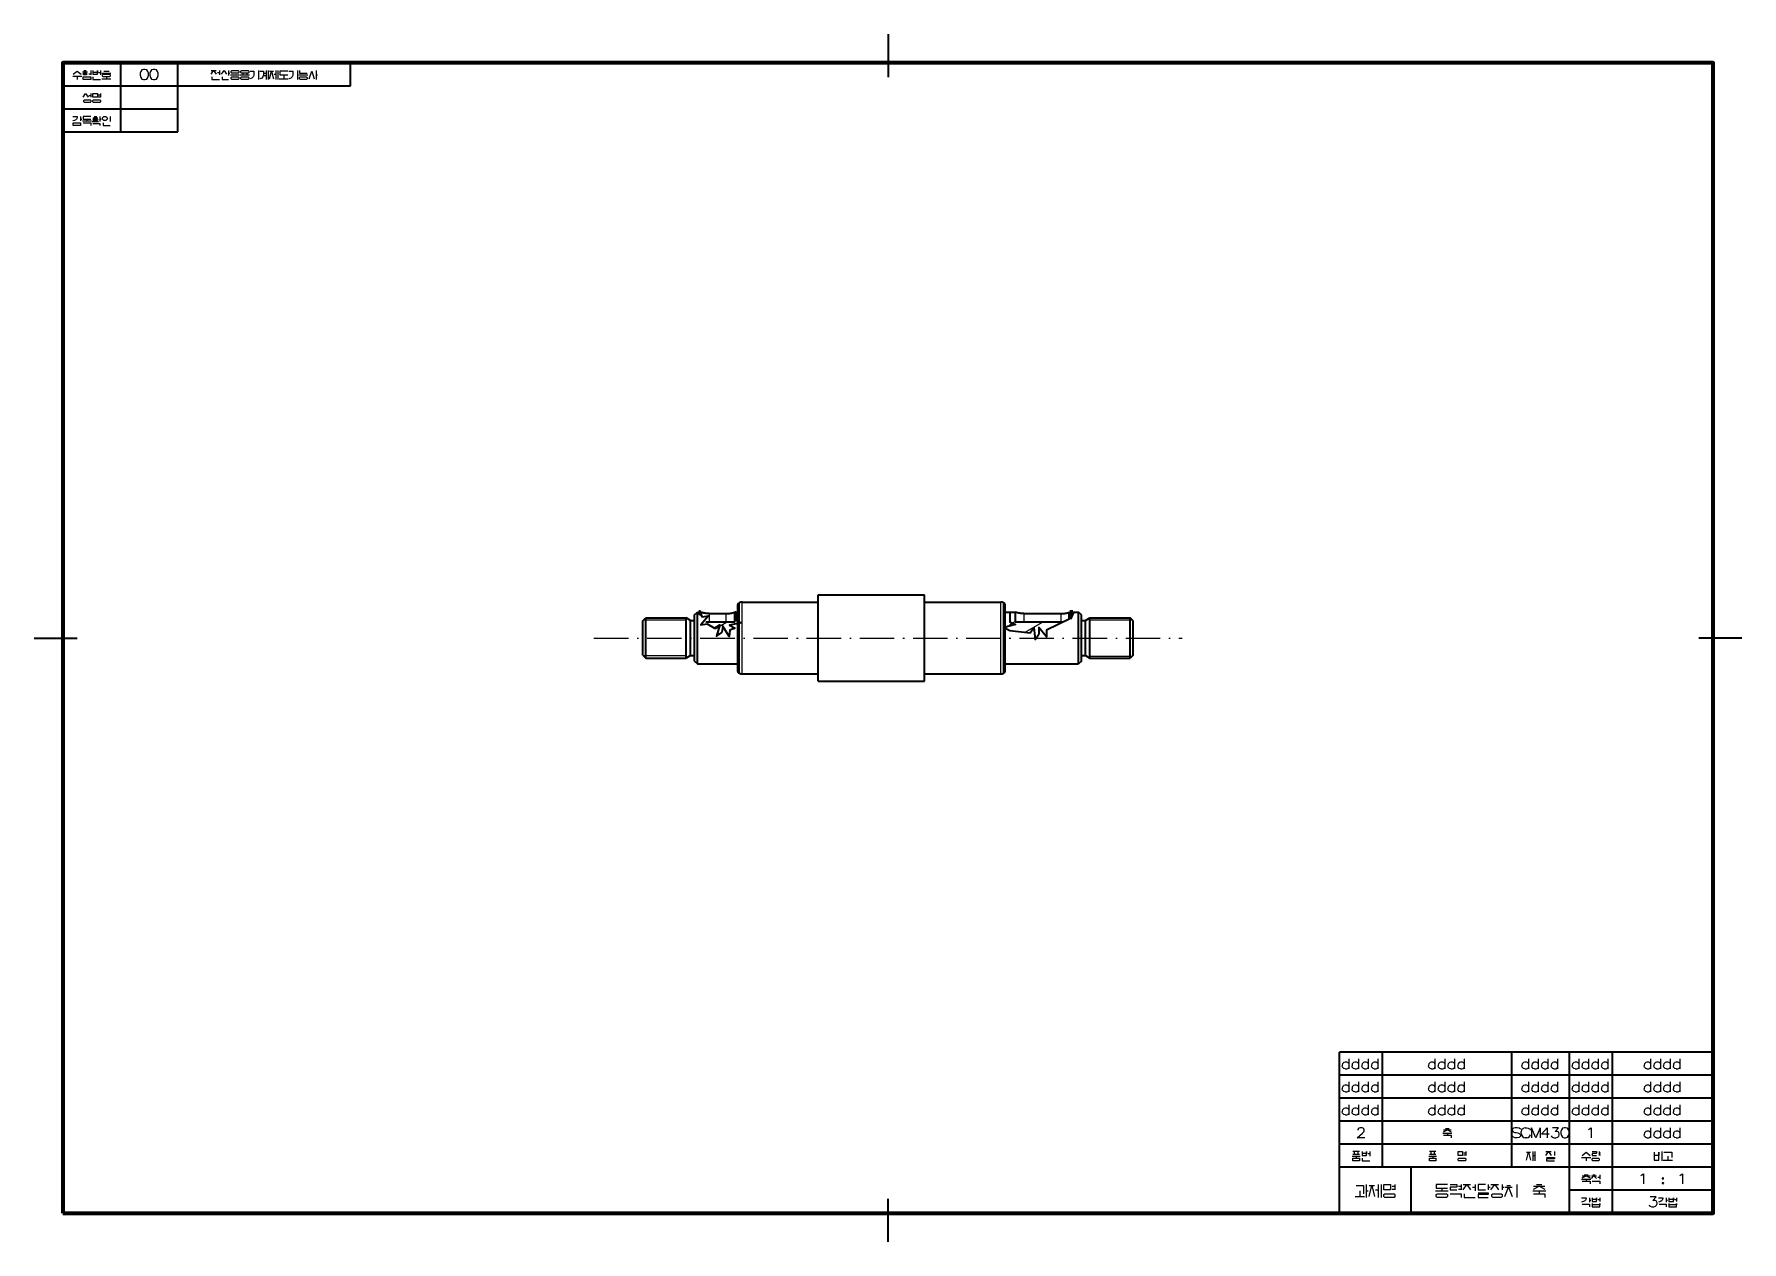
# Model space of a CAD drawing. Extents: x 0 to 594, y 0 to 420.
import ezdxf

# ---------------------------------------------------------------- set-up
doc = ezdxf.new("R2010")
doc.units = 0
doc.linetypes.add('DASHDOT', pattern=[18.5, 12, -3, 0.5, -3])

msp = doc.modelspace()

# ---------------------------------------------------------------- linework, layer by layer
at = {"color": 7, "lineweight": 35}
for p, q in [((297, 420), (297, 405)), ((30, 410), (30, 386)), ((50, 386), (50, 410)), ((110, 402), (110, 410)), ((10, 402), (50, 402)), ((50, 402), (110, 402)), ((10, 394), (50, 394)), ((10, 386), (50, 386)), ((244.75, 220.21), (244.75, 221.63)), ((244.75, 198.37), (244.75, 220.21)), ((245, 222.07), (245.29, 222.23)), ((246.29, 222.5), (272.75, 222.5)), ((272.75, 223.16), (272.75, 225)), ((272.75, 225), (309.75, 225)), ((272.75, 195), (272.75, 223.16)), ((309.75, 223.16), (309.75, 225)), ((309.75, 195), (309.75, 223.16)), ((309.75, 222.5), (336.21, 222.5)), ((337.5, 222.07), (337.21, 222.23)), ((337.75, 220.21), (337.75, 221.63)), ((337.75, 198.37), (337.75, 220.21)), ((211.75, 216), (212.75, 217)), ((211.75, 215.27), (211.75, 216)), ((211.75, 204), (211.75, 215.27)), ((212.75, 216.14), (212.75, 217)), ((212.75, 217), (226.75, 217)), ((212.75, 203), (212.75, 216.14)), ((226.75, 216.14), (226.75, 217)), ((228.25, 216.13), (226.75, 217)), ((226.75, 203), (226.75, 216.14)), ((228.25, 215.38), (228.25, 216.13)), ((228.25, 216.13), (229.75, 216.13)), ((228.25, 203.87), (228.25, 215.38)), ((229.75, 218), (230.75, 219)), ((229.75, 217.02), (229.75, 218)), ((229.75, 202), (229.75, 217.02)), ((230.75, 217.9), (230.75, 219)), ((230.75, 219), (231.18, 219)), ((230.75, 201), (230.75, 217.9)), ((231.18, 219), (231.96, 217.9)), ((231.75, 219), (231.18, 219)), ((231.75, 219), (231.75, 218.2)), ((243.75, 215.5), (233.65, 215.5)), ((234.75, 218.49), (240.75, 218.49)), ((244.02, 219), (243.75, 219)), ((243.75, 215.5), (243.75, 219)), ((244.02, 219), (243.99, 217.9)), ((244.02, 219), (244.75, 219)), ((337.75, 219), (339.38, 219)), ((339.38, 219), (339.38, 217.9)), ((339.38, 219), (341.25, 219)), ((341.25, 219), (341.25, 215.5)), ((357.85, 215.5), (341.25, 215.5)), ((344.25, 218.49), (357.25, 218.49)), ((360.25, 219), (361.32, 219)), ((360.25, 216.68), (360.25, 219)), ((360.83, 217.9), (360.29, 216.7)), ((361.32, 219), (360.83, 217.9)), ((361.32, 219), (363.25, 219)), ((363.25, 217.9), (363.25, 219)), ((364.25, 218), (363.25, 219)), ((363.25, 201), (363.25, 217.9)), ((364.25, 217.02), (364.25, 218)), ((364.25, 202), (364.25, 217.02)), ((364.25, 216.13), (365.75, 216.13)), ((365.75, 216.13), (367.25, 217)), ((365.75, 215.38), (365.75, 216.13)), ((365.75, 203.87), (365.75, 215.38)), ((367.25, 216.14), (367.25, 217)), ((367.25, 217), (381.25, 217)), ((367.25, 203), (367.25, 216.14)), ((381.25, 216.14), (381.25, 217)), ((382.25, 216), (381.25, 217)), ((381.25, 203), (381.25, 216.14)), ((382.25, 215.27), (382.25, 216)), ((382.25, 204), (382.25, 215.27)), ((0, 210), (15, 210)), ((594, 210), (579, 210)), ((211.75, 204), (212.75, 203)), ((212.75, 203), (226.75, 203)), ((228.25, 203.87), (226.75, 203)), ((228.25, 203.87), (229.75, 203.87)), ((229.75, 202), (230.75, 201)), ((364.25, 202), (363.25, 201)), ((364.25, 203.87), (365.75, 203.87)), ((365.75, 203.87), (367.25, 203)), ((367.25, 203), (381.25, 203)), ((382.25, 204), (381.25, 203)), ((230.75, 201), (244.75, 201)), ((245, 197.93), (245.29, 197.77)), ((246.29, 197.5), (272.75, 197.5)), ((309.75, 197.5), (336.21, 197.5)), ((337.5, 197.93), (337.21, 197.77)), ((337.75, 201), (363.25, 201)), ((272.75, 195), (309.75, 195)), ((584, 66), (454, 66)), ((454, 10), (454, 65.95)), ((469, 26), (469, 65.95)), ((514, 26), (514, 65.95)), ((534, 10), (534, 65.95)), ((549, 10), (549, 65.95)), ((584, 58), (454, 58)), ((584, 50), (454, 50)), ((584, 42), (454, 42)), ((584, 34), (454, 34)), ((584, 26), (454, 26)), ((479, 10), (479, 26)), ((584, 18), (534, 18)), ((297, 0), (297, 15))]:
    msp.add_line(p, q, dxfattribs=at)
at = {"color": 7, "lineweight": 13}
for p, q in [((245, 220.59), (245, 222.07)), ((245, 197.93), (245, 220.59)), ((245.29, 220.73), (245.29, 222.23)), ((245.29, 197.77), (245.29, 220.73)), ((246.29, 220.97), (246.29, 222.5)), ((246.29, 197.5), (246.29, 220.97)), ((336.21, 220.97), (336.21, 222.5)), ((336.21, 197.5), (336.21, 220.97)), ((337.21, 220.73), (337.21, 222.23)), ((337.21, 197.77), (337.21, 220.73)), ((337.5, 220.59), (337.5, 222.07)), ((337.5, 197.93), (337.5, 220.59)), ((212.75, 216.19), (211.94, 216.19)), ((226.75, 216.19), (212.75, 216.19)), ((234.75, 218.49), (234.75, 215.5)), ((236.86, 213.24), (240.78, 215.5)), ((240.75, 215.5), (240.75, 218.49)), ((243.75, 217.22), (243.98, 217.35)), ((339.38, 214.69), (341.25, 215.77)), ((344.25, 218.49), (344.25, 215.5)), ((344.69, 211.99), (350.78, 215.5)), ((357.25, 215.5), (357.25, 218.49)), ((367.25, 216.3), (381.25, 216.3)), ((381.25, 216.3), (381.95, 216.3)), ((212.75, 203.81), (211.94, 203.81)), ((226.75, 203.81), (212.75, 203.81)), ((367.25, 203.7), (381.25, 203.7)), ((381.25, 203.7), (381.95, 203.7))]:
    msp.add_line(p, q, dxfattribs=at)
at = {"color": 7, "lineweight": 140}
for p, q in [((231.18, 219), (231.75, 218.2)), ((231.75, 219), (231.18, 219)), ((231.75, 218.2), (231.75, 219)), ((361.32, 219), (360.25, 219)), ((360.25, 219), (360.25, 216.68)), ((360.25, 216.68), (360.29, 216.7)), ((360.29, 216.7), (361.32, 219))]:
    msp.add_line(p, q, dxfattribs=at)
at = {"color": 7, "linetype": 'DASHDOT', "lineweight": 13}
msp.add_line((194.7, 210), (399.3, 210), dxfattribs=at)
at = {"color": 7, "lineweight": 70}
msp.add_lwpolyline([(10, 10), (584, 10), (584, 410), (10, 410)], close=True, dxfattribs=at)
at = {"color": 7, "lineweight": 13}
for points in [[(13.4, 405.35), (16.56, 405.35)], [(13.62, 406.03), (14.98, 407.16), (16.33, 406.03)], [(14.98, 405.35), (14.98, 404.22)], [(16.78, 406.93), (18.59, 406.93)], [(17.23, 407.38), (18.14, 407.38)], [(19.04, 406.25), (19.72, 406.25)], [(19.72, 407.38), (19.72, 405.8)], [(20.4, 407.38), (20.4, 406.03), (21.98, 406.03), (21.98, 407.38), (21.98, 406.71), (20.4, 406.71)], [(20.4, 405.12), (20.4, 404.22), (23.1, 404.22)], [(22.43, 406.71), (23.1, 406.71)], [(23.1, 407.38), (23.1, 405.8)], [(23.56, 406.48), (26.72, 406.48)], [(23.56, 404.45), (26.72, 404.45)], [(24.23, 407.16), (26.04, 407.16)], [(25.14, 405.12), (25.14, 404.45)], [(61.54, 406.03), (62.44, 407.38), (63.35, 406.03)], [(61.54, 407.38), (63.35, 407.38)], [(61.77, 405.12), (61.77, 404.22), (64.48, 404.22)], [(63.8, 406.71), (64.48, 406.71)], [(64.48, 407.38), (64.48, 405.8)], [(65.15, 406.03), (66.06, 407.38), (66.96, 406.03)], [(65.38, 405.12), (65.38, 404.22), (67.64, 404.22)], [(67.64, 407.38), (67.64, 405.58)], [(67.64, 406.48), (68.09, 406.48)], [(68.31, 405.8), (71.48, 405.8)], [(71.7, 405.8), (74.86, 405.8)], [(72.6, 406.48), (72.6, 405.8)], [(73.96, 406.48), (73.96, 405.8)], [(75.09, 407.16), (76.44, 407.16), (76.44, 406.25), (76.44, 405.58), (76.22, 405.12), (75.77, 404.67), (75.09, 404.45)], [(78.02, 407.38), (78.02, 404.22)], [(78.48, 407.16), (79.83, 407.16), (79.83, 406.03), (79.83, 405.8), (79.6, 405.12), (79.15, 404.67), (78.48, 404.45)], [(80.06, 406.48), (80.73, 406.48)], [(80.06, 405.58), (80.73, 405.58)], [(80.73, 407.38), (80.73, 404.22)], [(81.41, 407.38), (81.41, 404.22)], [(81.86, 407.16), (83.22, 407.16)], [(81.86, 404.45), (82.54, 407.16), (83.22, 404.45)], [(83.44, 406.03), (84.12, 406.03)], [(84.12, 407.38), (84.12, 404.22)], [(84.8, 407.38), (84.8, 404.22)], [(85.25, 404.45), (88.41, 404.45)], [(88.19, 407.16), (85.48, 407.16), (85.48, 405.8), (88.19, 405.8)], [(86.83, 405.8), (86.83, 404.45)], [(88.64, 407.16), (89.99, 407.16), (89.99, 406.25), (89.99, 405.58), (89.77, 405.12), (89.31, 404.67), (88.64, 404.45)], [(91.57, 407.38), (91.57, 404.22)], [(92.02, 405.8), (95.19, 405.8)], [(92.25, 407.38), (92.25, 406.48), (94.96, 406.48)], [(95.64, 404.45), (96.54, 407.16), (97.44, 404.45)], [(98.12, 407.38), (98.12, 404.22)], [(98.12, 405.8), (98.57, 405.8)], [(17.01, 398.03), (17.91, 399.38), (18.81, 398.03)], [(19.04, 398.71), (19.72, 398.71)], [(19.72, 399.38), (19.72, 398.03)], [(22.43, 398.93), (23.1, 398.93)], [(22.43, 398.25), (23.1, 398.25)], [(23.1, 399.38), (23.1, 398.03)], [(13.4, 391.38), (14.98, 391.38), (14.98, 390.93), (14.75, 390.48), (14.52, 390.25), (14.07, 390.03), (13.4, 389.8)], [(16.1, 391.38), (16.1, 389.8)], [(16.1, 390.48), (16.56, 390.48)], [(16.78, 389.8), (19.94, 389.8)], [(19.72, 391.38), (17.01, 391.38), (17.01, 390.48), (19.72, 390.48)], [(17.01, 389.12), (19.72, 389.12), (19.72, 388.22)], [(18.36, 390.48), (18.36, 389.8)], [(20.17, 389.58), (22.43, 389.58)], [(20.4, 390.93), (22.2, 390.93)], [(20.4, 388.9), (22.88, 388.9), (22.88, 388.22)], [(20.85, 391.38), (21.75, 391.38)], [(21.3, 390.03), (21.3, 389.58)], [(22.88, 391.38), (22.88, 389.58)], [(22.88, 390.48), (23.33, 390.48)], [(24.01, 389.12), (24.01, 388.22), (26.49, 388.22)], [(26.49, 391.38), (26.49, 389.58)], [(457.38, 61.95), (456.93, 62.34), (456.59, 62.46), (455.97, 62.46), (455.57, 62.34), (455.12, 61.95), (455.01, 61.5)], [(455.01, 61.5), (455.01, 61.16)], [(455.12, 60.71), (455.01, 61.16)], [(455.97, 60.2), (455.57, 60.31), (455.12, 60.71)], [(455.97, 60.2), (456.59, 60.2)], [(456.59, 60.2), (456.93, 60.31), (457.38, 60.71)], [(457.38, 60.2), (457.38, 63.7)], [(460.77, 61.95), (460.31, 62.34), (459.98, 62.46), (459.35, 62.46), (458.96, 62.34), (458.51, 61.95), (458.4, 61.5)], [(458.4, 61.5), (458.4, 61.16)], [(458.51, 60.71), (458.4, 61.16)], [(459.35, 60.2), (458.96, 60.31), (458.51, 60.71)], [(459.35, 60.2), (459.98, 60.2)], [(459.98, 60.2), (460.31, 60.31), (460.77, 60.71)], [(460.77, 60.2), (460.77, 63.7)], [(464.15, 61.95), (463.7, 62.34), (463.36, 62.46), (462.74, 62.46), (462.35, 62.34), (461.9, 61.95), (461.78, 61.5)], [(461.78, 61.5), (461.78, 61.16)], [(461.9, 60.71), (461.78, 61.16)], [(462.74, 60.2), (462.35, 60.31), (461.9, 60.71)], [(462.74, 60.2), (463.36, 60.2)], [(463.36, 60.2), (463.7, 60.31), (464.15, 60.71)], [(464.15, 60.2), (464.15, 63.7)], [(467.54, 61.95), (467.09, 62.34), (466.75, 62.46), (466.13, 62.46), (465.73, 62.34), (465.28, 61.95), (465.17, 61.5)], [(465.17, 61.5), (465.17, 61.16)], [(465.28, 60.71), (465.17, 61.16)], [(466.13, 60.2), (465.73, 60.31), (465.28, 60.71)], [(466.13, 60.2), (466.75, 60.2)], [(466.75, 60.2), (467.09, 60.31), (467.54, 60.71)], [(467.54, 60.2), (467.54, 63.7)], [(487.38, 61.95), (486.93, 62.34), (486.59, 62.46), (485.97, 62.46), (485.57, 62.34), (485.12, 61.95), (485.01, 61.5)], [(485.01, 61.5), (485.01, 61.16)], [(485.12, 60.71), (485.01, 61.16)], [(485.97, 60.2), (485.57, 60.31), (485.12, 60.71)], [(485.97, 60.2), (486.59, 60.2)], [(486.59, 60.2), (486.93, 60.31), (487.38, 60.71)], [(487.38, 60.2), (487.38, 63.7)], [(490.77, 61.95), (490.31, 62.34), (489.98, 62.46), (489.35, 62.46), (488.96, 62.34), (488.51, 61.95), (488.4, 61.5)], [(488.4, 61.5), (488.4, 61.16)], [(488.51, 60.71), (488.4, 61.16)], [(489.35, 60.2), (488.96, 60.31), (488.51, 60.71)], [(489.35, 60.2), (489.98, 60.2)], [(489.98, 60.2), (490.31, 60.31), (490.77, 60.71)], [(490.77, 60.2), (490.77, 63.7)], [(494.15, 61.95), (493.7, 62.34), (493.36, 62.46), (492.74, 62.46), (492.35, 62.34), (491.9, 61.95), (491.78, 61.5)], [(491.78, 61.5), (491.78, 61.16)], [(491.9, 60.71), (491.78, 61.16)], [(492.74, 60.2), (492.35, 60.31), (491.9, 60.71)], [(492.74, 60.2), (493.36, 60.2)], [(493.36, 60.2), (493.7, 60.31), (494.15, 60.71)], [(494.15, 60.2), (494.15, 63.7)], [(497.54, 61.95), (497.09, 62.34), (496.75, 62.46), (496.13, 62.46), (495.73, 62.34), (495.28, 61.95), (495.17, 61.5)], [(495.17, 61.5), (495.17, 61.16)], [(495.28, 60.71), (495.17, 61.16)], [(496.13, 60.2), (495.73, 60.31), (495.28, 60.71)], [(496.13, 60.2), (496.75, 60.2)], [(496.75, 60.2), (497.09, 60.31), (497.54, 60.71)], [(497.54, 60.2), (497.54, 63.7)], [(519.88, 61.95), (519.43, 62.34), (519.09, 62.46), (518.47, 62.46), (518.07, 62.34), (517.62, 61.95), (517.51, 61.5)], [(517.51, 61.5), (517.51, 61.16)], [(517.62, 60.71), (517.51, 61.16)], [(518.47, 60.2), (518.07, 60.31), (517.62, 60.71)], [(518.47, 60.2), (519.09, 60.2)], [(519.09, 60.2), (519.43, 60.31), (519.88, 60.71)], [(519.88, 60.2), (519.88, 63.7)], [(523.27, 61.95), (522.81, 62.34), (522.48, 62.46), (521.85, 62.46), (521.46, 62.34), (521.01, 61.95), (520.9, 61.5)], [(520.9, 61.5), (520.9, 61.16)], [(521.01, 60.71), (520.9, 61.16)], [(521.85, 60.2), (521.46, 60.31), (521.01, 60.71)], [(521.85, 60.2), (522.48, 60.2)], [(522.48, 60.2), (522.81, 60.31), (523.27, 60.71)], [(523.27, 60.2), (523.27, 63.7)], [(526.65, 61.95), (526.2, 62.34), (525.86, 62.46), (525.24, 62.46), (524.85, 62.34), (524.4, 61.95), (524.28, 61.5)], [(524.28, 61.5), (524.28, 61.16)], [(524.4, 60.71), (524.28, 61.16)], [(525.24, 60.2), (524.85, 60.31), (524.4, 60.71)], [(525.24, 60.2), (525.86, 60.2)], [(525.86, 60.2), (526.2, 60.31), (526.65, 60.71)], [(526.65, 60.2), (526.65, 63.7)], [(530.04, 61.95), (529.59, 62.34), (529.25, 62.46), (528.63, 62.46), (528.23, 62.34), (527.78, 61.95), (527.67, 61.5)], [(527.67, 61.5), (527.67, 61.16)], [(527.78, 60.71), (527.67, 61.16)], [(528.63, 60.2), (528.23, 60.31), (527.78, 60.71)], [(528.63, 60.2), (529.25, 60.2)], [(529.25, 60.2), (529.59, 60.31), (530.04, 60.71)], [(530.04, 60.2), (530.04, 63.7)], [(537.38, 61.95), (536.93, 62.34), (536.59, 62.46), (535.97, 62.46), (535.57, 62.34), (535.12, 61.95), (535.01, 61.5)], [(535.01, 61.5), (535.01, 61.16)], [(535.12, 60.71), (535.01, 61.16)], [(535.97, 60.2), (535.57, 60.31), (535.12, 60.71)], [(535.97, 60.2), (536.59, 60.2)], [(536.59, 60.2), (536.93, 60.31), (537.38, 60.71)], [(537.38, 60.2), (537.38, 63.7)], [(540.77, 61.95), (540.31, 62.34), (539.98, 62.46), (539.35, 62.46), (538.96, 62.34), (538.51, 61.95), (538.4, 61.5)], [(538.4, 61.5), (538.4, 61.16)], [(538.51, 60.71), (538.4, 61.16)], [(539.35, 60.2), (538.96, 60.31), (538.51, 60.71)], [(539.35, 60.2), (539.98, 60.2)], [(539.98, 60.2), (540.31, 60.31), (540.77, 60.71)], [(540.77, 60.2), (540.77, 63.7)], [(544.15, 61.95), (543.7, 62.34), (543.36, 62.46), (542.74, 62.46), (542.35, 62.34), (541.9, 61.95), (541.78, 61.5)], [(541.78, 61.5), (541.78, 61.16)], [(541.9, 60.71), (541.78, 61.16)], [(542.74, 60.2), (542.35, 60.31), (541.9, 60.71)], [(542.74, 60.2), (543.36, 60.2)], [(543.36, 60.2), (543.7, 60.31), (544.15, 60.71)], [(544.15, 60.2), (544.15, 63.7)], [(547.54, 61.95), (547.09, 62.34), (546.75, 62.46), (546.13, 62.46), (545.73, 62.34), (545.28, 61.95), (545.17, 61.5)], [(545.17, 61.5), (545.17, 61.16)], [(545.28, 60.71), (545.17, 61.16)], [(546.13, 60.2), (545.73, 60.31), (545.28, 60.71)], [(546.13, 60.2), (546.75, 60.2)], [(546.75, 60.2), (547.09, 60.31), (547.54, 60.71)], [(547.54, 60.2), (547.54, 63.7)], [(562.38, 61.95), (561.93, 62.34), (561.59, 62.46), (560.97, 62.46), (560.57, 62.34), (560.12, 61.95), (560.01, 61.5)], [(560.01, 61.5), (560.01, 61.16)], [(560.12, 60.71), (560.01, 61.16)], [(560.97, 60.2), (560.57, 60.31), (560.12, 60.71)], [(560.97, 60.2), (561.59, 60.2)], [(561.59, 60.2), (561.93, 60.31), (562.38, 60.71)], [(562.38, 60.2), (562.38, 63.7)], [(565.77, 61.95), (565.31, 62.34), (564.98, 62.46), (564.35, 62.46), (563.96, 62.34), (563.51, 61.95), (563.4, 61.5)], [(563.4, 61.5), (563.4, 61.16)], [(563.51, 60.71), (563.4, 61.16)], [(564.35, 60.2), (563.96, 60.31), (563.51, 60.71)], [(564.35, 60.2), (564.98, 60.2)], [(564.98, 60.2), (565.31, 60.31), (565.77, 60.71)], [(565.77, 60.2), (565.77, 63.7)], [(569.15, 61.95), (568.7, 62.34), (568.36, 62.46), (567.74, 62.46), (567.35, 62.34), (566.9, 61.95), (566.78, 61.5)], [(566.78, 61.5), (566.78, 61.16)], [(566.9, 60.71), (566.78, 61.16)], [(567.74, 60.2), (567.35, 60.31), (566.9, 60.71)], [(567.74, 60.2), (568.36, 60.2)], [(568.36, 60.2), (568.7, 60.31), (569.15, 60.71)], [(569.15, 60.2), (569.15, 63.7)], [(572.54, 61.95), (572.09, 62.34), (571.75, 62.46), (571.13, 62.46), (570.73, 62.34), (570.28, 61.95), (570.17, 61.5)], [(570.17, 61.5), (570.17, 61.16)], [(570.28, 60.71), (570.17, 61.16)], [(571.13, 60.2), (570.73, 60.31), (570.28, 60.71)], [(571.13, 60.2), (571.75, 60.2)], [(571.75, 60.2), (572.09, 60.31), (572.54, 60.71)], [(572.54, 60.2), (572.54, 63.7)], [(457.38, 53.95), (456.93, 54.34), (456.59, 54.46), (455.97, 54.46), (455.57, 54.34), (455.12, 53.95), (455.01, 53.5)], [(455.01, 53.5), (455.01, 53.16)], [(457.38, 52.2), (457.38, 55.7)], [(460.77, 53.95), (460.31, 54.34), (459.98, 54.46), (459.35, 54.46), (458.96, 54.34), (458.51, 53.95), (458.4, 53.5)], [(458.4, 53.5), (458.4, 53.16)], [(460.77, 52.2), (460.77, 55.7)], [(464.15, 53.95), (463.7, 54.34), (463.36, 54.46), (462.74, 54.46), (462.35, 54.34), (461.9, 53.95), (461.78, 53.5)], [(461.78, 53.5), (461.78, 53.16)], [(464.15, 52.2), (464.15, 55.7)], [(467.54, 53.95), (467.09, 54.34), (466.75, 54.46), (466.13, 54.46), (465.73, 54.34), (465.28, 53.95), (465.17, 53.5)], [(465.17, 53.5), (465.17, 53.16)], [(467.54, 52.2), (467.54, 55.7)], [(487.38, 53.95), (486.93, 54.34), (486.59, 54.46), (485.97, 54.46), (485.57, 54.34), (485.12, 53.95), (485.01, 53.5)], [(485.01, 53.5), (485.01, 53.16)], [(487.38, 52.2), (487.38, 55.7)], [(490.77, 53.95), (490.31, 54.34), (489.98, 54.46), (489.35, 54.46), (488.96, 54.34), (488.51, 53.95), (488.4, 53.5)], [(488.4, 53.5), (488.4, 53.16)], [(490.77, 52.2), (490.77, 55.7)], [(494.15, 53.95), (493.7, 54.34), (493.36, 54.46), (492.74, 54.46), (492.35, 54.34), (491.9, 53.95), (491.78, 53.5)], [(491.78, 53.5), (491.78, 53.16)], [(494.15, 52.2), (494.15, 55.7)], [(497.54, 53.95), (497.09, 54.34), (496.75, 54.46), (496.13, 54.46), (495.73, 54.34), (495.28, 53.95), (495.17, 53.5)], [(495.17, 53.5), (495.17, 53.16)], [(497.54, 52.2), (497.54, 55.7)], [(519.88, 53.95), (519.43, 54.34), (519.09, 54.46), (518.47, 54.46), (518.07, 54.34), (517.62, 53.95), (517.51, 53.5)], [(517.51, 53.5), (517.51, 53.16)], [(519.88, 52.2), (519.88, 55.7)], [(523.27, 53.95), (522.81, 54.34), (522.48, 54.46), (521.85, 54.46), (521.46, 54.34), (521.01, 53.95), (520.9, 53.5)], [(520.9, 53.5), (520.9, 53.16)], [(523.27, 52.2), (523.27, 55.7)], [(526.65, 53.95), (526.2, 54.34), (525.86, 54.46), (525.24, 54.46), (524.85, 54.34), (524.4, 53.95), (524.28, 53.5)], [(524.28, 53.5), (524.28, 53.16)], [(526.65, 52.2), (526.65, 55.7)], [(530.04, 53.95), (529.59, 54.34), (529.25, 54.46), (528.63, 54.46), (528.23, 54.34), (527.78, 53.95), (527.67, 53.5)], [(527.67, 53.5), (527.67, 53.16)], [(530.04, 52.2), (530.04, 55.7)], [(537.38, 53.95), (536.93, 54.34), (536.59, 54.46), (535.97, 54.46), (535.57, 54.34), (535.12, 53.95), (535.01, 53.5)], [(535.01, 53.5), (535.01, 53.16)], [(537.38, 52.2), (537.38, 55.7)], [(540.77, 53.95), (540.31, 54.34), (539.98, 54.46), (539.35, 54.46), (538.96, 54.34), (538.51, 53.95), (538.4, 53.5)], [(538.4, 53.5), (538.4, 53.16)], [(540.77, 52.2), (540.77, 55.7)], [(544.15, 53.95), (543.7, 54.34), (543.36, 54.46), (542.74, 54.46), (542.35, 54.34), (541.9, 53.95), (541.78, 53.5)], [(541.78, 53.5), (541.78, 53.16)], [(544.15, 52.2), (544.15, 55.7)], [(547.54, 53.95), (547.09, 54.34), (546.75, 54.46), (546.13, 54.46), (545.73, 54.34), (545.28, 53.95), (545.17, 53.5)], [(545.17, 53.5), (545.17, 53.16)], [(547.54, 52.2), (547.54, 55.7)], [(562.38, 53.95), (561.93, 54.34), (561.59, 54.46), (560.97, 54.46), (560.57, 54.34), (560.12, 53.95), (560.01, 53.5)], [(560.01, 53.5), (560.01, 53.16)], [(562.38, 52.2), (562.38, 55.7)], [(565.77, 53.95), (565.31, 54.34), (564.98, 54.46), (564.35, 54.46), (563.96, 54.34), (563.51, 53.95), (563.4, 53.5)], [(563.4, 53.5), (563.4, 53.16)], [(565.77, 52.2), (565.77, 55.7)], [(569.15, 53.95), (568.7, 54.34), (568.36, 54.46), (567.74, 54.46), (567.35, 54.34), (566.9, 53.95), (566.78, 53.5)], [(566.78, 53.5), (566.78, 53.16)], [(569.15, 52.2), (569.15, 55.7)], [(572.54, 53.95), (572.09, 54.34), (571.75, 54.46), (571.13, 54.46), (570.73, 54.34), (570.28, 53.95), (570.17, 53.5)], [(570.17, 53.5), (570.17, 53.16)], [(572.54, 52.2), (572.54, 55.7)], [(455.12, 52.71), (455.01, 53.16)], [(455.97, 52.2), (455.57, 52.31), (455.12, 52.71)], [(455.97, 52.2), (456.59, 52.2)], [(456.59, 52.2), (456.93, 52.31), (457.38, 52.71)], [(457.38, 44.2), (457.38, 47.7)], [(458.51, 52.71), (458.4, 53.16)], [(459.35, 52.2), (458.96, 52.31), (458.51, 52.71)], [(459.35, 52.2), (459.98, 52.2)], [(459.98, 52.2), (460.31, 52.31), (460.77, 52.71)], [(460.77, 44.2), (460.77, 47.7)], [(461.9, 52.71), (461.78, 53.16)], [(462.74, 52.2), (462.35, 52.31), (461.9, 52.71)], [(462.74, 52.2), (463.36, 52.2)], [(463.36, 52.2), (463.7, 52.31), (464.15, 52.71)], [(464.15, 44.2), (464.15, 47.7)], [(465.28, 52.71), (465.17, 53.16)], [(466.13, 52.2), (465.73, 52.31), (465.28, 52.71)], [(466.13, 52.2), (466.75, 52.2)], [(466.75, 52.2), (467.09, 52.31), (467.54, 52.71)], [(467.54, 44.2), (467.54, 47.7)], [(485.12, 52.71), (485.01, 53.16)], [(485.97, 52.2), (485.57, 52.31), (485.12, 52.71)], [(485.97, 52.2), (486.59, 52.2)], [(486.59, 52.2), (486.93, 52.31), (487.38, 52.71)], [(487.38, 44.2), (487.38, 47.7)], [(488.51, 52.71), (488.4, 53.16)], [(489.35, 52.2), (488.96, 52.31), (488.51, 52.71)], [(489.35, 52.2), (489.98, 52.2)], [(489.98, 52.2), (490.31, 52.31), (490.77, 52.71)], [(490.77, 44.2), (490.77, 47.7)], [(491.9, 52.71), (491.78, 53.16)], [(492.74, 52.2), (492.35, 52.31), (491.9, 52.71)], [(492.74, 52.2), (493.36, 52.2)], [(493.36, 52.2), (493.7, 52.31), (494.15, 52.71)], [(494.15, 44.2), (494.15, 47.7)], [(495.28, 52.71), (495.17, 53.16)], [(496.13, 52.2), (495.73, 52.31), (495.28, 52.71)], [(496.13, 52.2), (496.75, 52.2)], [(496.75, 52.2), (497.09, 52.31), (497.54, 52.71)], [(497.54, 44.2), (497.54, 47.7)], [(517.62, 52.71), (517.51, 53.16)], [(518.47, 52.2), (518.07, 52.31), (517.62, 52.71)], [(518.47, 52.2), (519.09, 52.2)], [(519.09, 52.2), (519.43, 52.31), (519.88, 52.71)], [(519.88, 44.2), (519.88, 47.7)], [(521.01, 52.71), (520.9, 53.16)], [(521.85, 52.2), (521.46, 52.31), (521.01, 52.71)], [(521.85, 52.2), (522.48, 52.2)], [(522.48, 52.2), (522.81, 52.31), (523.27, 52.71)], [(523.27, 44.2), (523.27, 47.7)], [(524.4, 52.71), (524.28, 53.16)], [(525.24, 52.2), (524.85, 52.31), (524.4, 52.71)], [(525.24, 52.2), (525.86, 52.2)], [(525.86, 52.2), (526.2, 52.31), (526.65, 52.71)], [(526.65, 44.2), (526.65, 47.7)], [(527.78, 52.71), (527.67, 53.16)], [(528.63, 52.2), (528.23, 52.31), (527.78, 52.71)], [(528.63, 52.2), (529.25, 52.2)], [(529.25, 52.2), (529.59, 52.31), (530.04, 52.71)], [(530.04, 44.2), (530.04, 47.7)], [(535.12, 52.71), (535.01, 53.16)], [(535.97, 52.2), (535.57, 52.31), (535.12, 52.71)], [(535.97, 52.2), (536.59, 52.2)], [(536.59, 52.2), (536.93, 52.31), (537.38, 52.71)], [(537.38, 44.2), (537.38, 47.7)], [(538.51, 52.71), (538.4, 53.16)], [(539.35, 52.2), (538.96, 52.31), (538.51, 52.71)], [(539.35, 52.2), (539.98, 52.2)], [(539.98, 52.2), (540.31, 52.31), (540.77, 52.71)], [(540.77, 44.2), (540.77, 47.7)], [(541.9, 52.71), (541.78, 53.16)], [(542.74, 52.2), (542.35, 52.31), (541.9, 52.71)], [(542.74, 52.2), (543.36, 52.2)], [(543.36, 52.2), (543.7, 52.31), (544.15, 52.71)], [(544.15, 44.2), (544.15, 47.7)], [(545.28, 52.71), (545.17, 53.16)], [(546.13, 52.2), (545.73, 52.31), (545.28, 52.71)], [(546.13, 52.2), (546.75, 52.2)], [(546.75, 52.2), (547.09, 52.31), (547.54, 52.71)], [(547.54, 44.2), (547.54, 47.7)], [(560.12, 52.71), (560.01, 53.16)], [(560.97, 52.2), (560.57, 52.31), (560.12, 52.71)], [(560.97, 52.2), (561.59, 52.2)], [(561.59, 52.2), (561.93, 52.31), (562.38, 52.71)], [(562.38, 44.2), (562.38, 47.7)], [(563.51, 52.71), (563.4, 53.16)], [(564.35, 52.2), (563.96, 52.31), (563.51, 52.71)], [(564.35, 52.2), (564.98, 52.2)], [(564.98, 52.2), (565.31, 52.31), (565.77, 52.71)], [(565.77, 44.2), (565.77, 47.7)], [(566.9, 52.71), (566.78, 53.16)], [(567.74, 52.2), (567.35, 52.31), (566.9, 52.71)], [(567.74, 52.2), (568.36, 52.2)], [(568.36, 52.2), (568.7, 52.31), (569.15, 52.71)], [(569.15, 44.2), (569.15, 47.7)], [(570.28, 52.71), (570.17, 53.16)], [(571.13, 52.2), (570.73, 52.31), (570.28, 52.71)], [(571.13, 52.2), (571.75, 52.2)], [(571.75, 52.2), (572.09, 52.31), (572.54, 52.71)], [(572.54, 44.2), (572.54, 47.7)], [(457.38, 45.95), (456.93, 46.34), (456.59, 46.46), (455.97, 46.46), (455.57, 46.34), (455.12, 45.95), (455.01, 45.5)], [(455.01, 45.5), (455.01, 45.16)], [(455.12, 44.71), (455.01, 45.16)], [(455.97, 44.2), (455.57, 44.31), (455.12, 44.71)], [(455.97, 44.2), (456.59, 44.2)], [(456.59, 44.2), (456.93, 44.31), (457.38, 44.71)], [(460.77, 45.95), (460.31, 46.34), (459.98, 46.46), (459.35, 46.46), (458.96, 46.34), (458.51, 45.95), (458.4, 45.5)], [(458.4, 45.5), (458.4, 45.16)], [(458.51, 44.71), (458.4, 45.16)], [(459.35, 44.2), (458.96, 44.31), (458.51, 44.71)], [(459.35, 44.2), (459.98, 44.2)], [(459.98, 44.2), (460.31, 44.31), (460.77, 44.71)], [(464.15, 45.95), (463.7, 46.34), (463.36, 46.46), (462.74, 46.46), (462.35, 46.34), (461.9, 45.95), (461.78, 45.5)], [(461.78, 45.5), (461.78, 45.16)], [(461.9, 44.71), (461.78, 45.16)], [(462.74, 44.2), (462.35, 44.31), (461.9, 44.71)], [(462.74, 44.2), (463.36, 44.2)], [(463.36, 44.2), (463.7, 44.31), (464.15, 44.71)], [(467.54, 45.95), (467.09, 46.34), (466.75, 46.46), (466.13, 46.46), (465.73, 46.34), (465.28, 45.95), (465.17, 45.5)], [(465.17, 45.5), (465.17, 45.16)], [(465.28, 44.71), (465.17, 45.16)], [(466.13, 44.2), (465.73, 44.31), (465.28, 44.71)], [(466.13, 44.2), (466.75, 44.2)], [(466.75, 44.2), (467.09, 44.31), (467.54, 44.71)], [(487.38, 45.95), (486.93, 46.34), (486.59, 46.46), (485.97, 46.46), (485.57, 46.34), (485.12, 45.95), (485.01, 45.5)], [(485.01, 45.5), (485.01, 45.16)], [(485.12, 44.71), (485.01, 45.16)], [(485.97, 44.2), (485.57, 44.31), (485.12, 44.71)], [(485.97, 44.2), (486.59, 44.2)], [(486.59, 44.2), (486.93, 44.31), (487.38, 44.71)], [(490.77, 45.95), (490.31, 46.34), (489.98, 46.46), (489.35, 46.46), (488.96, 46.34), (488.51, 45.95), (488.4, 45.5)], [(488.4, 45.5), (488.4, 45.16)], [(488.51, 44.71), (488.4, 45.16)], [(489.35, 44.2), (488.96, 44.31), (488.51, 44.71)], [(489.35, 44.2), (489.98, 44.2)], [(489.98, 44.2), (490.31, 44.31), (490.77, 44.71)], [(494.15, 45.95), (493.7, 46.34), (493.36, 46.46), (492.74, 46.46), (492.35, 46.34), (491.9, 45.95), (491.78, 45.5)], [(491.78, 45.5), (491.78, 45.16)], [(491.9, 44.71), (491.78, 45.16)], [(492.74, 44.2), (492.35, 44.31), (491.9, 44.71)], [(492.74, 44.2), (493.36, 44.2)], [(493.36, 44.2), (493.7, 44.31), (494.15, 44.71)], [(497.54, 45.95), (497.09, 46.34), (496.75, 46.46), (496.13, 46.46), (495.73, 46.34), (495.28, 45.95), (495.17, 45.5)], [(495.17, 45.5), (495.17, 45.16)], [(495.28, 44.71), (495.17, 45.16)], [(496.13, 44.2), (495.73, 44.31), (495.28, 44.71)], [(496.13, 44.2), (496.75, 44.2)], [(496.75, 44.2), (497.09, 44.31), (497.54, 44.71)], [(519.88, 45.95), (519.43, 46.34), (519.09, 46.46), (518.47, 46.46), (518.07, 46.34), (517.62, 45.95), (517.51, 45.5)], [(517.51, 45.5), (517.51, 45.16)], [(517.62, 44.71), (517.51, 45.16)], [(518.47, 44.2), (518.07, 44.31), (517.62, 44.71)], [(518.47, 44.2), (519.09, 44.2)], [(519.09, 44.2), (519.43, 44.31), (519.88, 44.71)], [(523.27, 45.95), (522.81, 46.34), (522.48, 46.46), (521.85, 46.46), (521.46, 46.34), (521.01, 45.95), (520.9, 45.5)], [(520.9, 45.5), (520.9, 45.16)], [(521.01, 44.71), (520.9, 45.16)], [(521.85, 44.2), (521.46, 44.31), (521.01, 44.71)], [(521.85, 44.2), (522.48, 44.2)], [(522.48, 44.2), (522.81, 44.31), (523.27, 44.71)], [(526.65, 45.95), (526.2, 46.34), (525.86, 46.46), (525.24, 46.46), (524.85, 46.34), (524.4, 45.95), (524.28, 45.5)], [(524.28, 45.5), (524.28, 45.16)], [(524.4, 44.71), (524.28, 45.16)], [(525.24, 44.2), (524.85, 44.31), (524.4, 44.71)], [(525.24, 44.2), (525.86, 44.2)], [(525.86, 44.2), (526.2, 44.31), (526.65, 44.71)], [(530.04, 45.95), (529.59, 46.34), (529.25, 46.46), (528.63, 46.46), (528.23, 46.34), (527.78, 45.95), (527.67, 45.5)], [(527.67, 45.5), (527.67, 45.16)], [(527.78, 44.71), (527.67, 45.16)], [(528.63, 44.2), (528.23, 44.31), (527.78, 44.71)], [(528.63, 44.2), (529.25, 44.2)], [(529.25, 44.2), (529.59, 44.31), (530.04, 44.71)], [(537.38, 45.95), (536.93, 46.34), (536.59, 46.46), (535.97, 46.46), (535.57, 46.34), (535.12, 45.95), (535.01, 45.5)], [(535.01, 45.5), (535.01, 45.16)], [(535.12, 44.71), (535.01, 45.16)], [(535.97, 44.2), (535.57, 44.31), (535.12, 44.71)], [(535.97, 44.2), (536.59, 44.2)], [(536.59, 44.2), (536.93, 44.31), (537.38, 44.71)], [(540.77, 45.95), (540.31, 46.34), (539.98, 46.46), (539.35, 46.46), (538.96, 46.34), (538.51, 45.95), (538.4, 45.5)], [(538.4, 45.5), (538.4, 45.16)], [(538.51, 44.71), (538.4, 45.16)], [(539.35, 44.2), (538.96, 44.31), (538.51, 44.71)], [(539.35, 44.2), (539.98, 44.2)], [(539.98, 44.2), (540.31, 44.31), (540.77, 44.71)], [(544.15, 45.95), (543.7, 46.34), (543.36, 46.46), (542.74, 46.46), (542.35, 46.34), (541.9, 45.95), (541.78, 45.5)], [(541.78, 45.5), (541.78, 45.16)], [(541.9, 44.71), (541.78, 45.16)], [(542.74, 44.2), (542.35, 44.31), (541.9, 44.71)], [(542.74, 44.2), (543.36, 44.2)], [(543.36, 44.2), (543.7, 44.31), (544.15, 44.71)], [(547.54, 45.95), (547.09, 46.34), (546.75, 46.46), (546.13, 46.46), (545.73, 46.34), (545.28, 45.95), (545.17, 45.5)], [(545.17, 45.5), (545.17, 45.16)], [(545.28, 44.71), (545.17, 45.16)], [(546.13, 44.2), (545.73, 44.31), (545.28, 44.71)], [(546.13, 44.2), (546.75, 44.2)], [(546.75, 44.2), (547.09, 44.31), (547.54, 44.71)], [(562.38, 45.95), (561.93, 46.34), (561.59, 46.46), (560.97, 46.46), (560.57, 46.34), (560.12, 45.95), (560.01, 45.5)], [(560.01, 45.5), (560.01, 45.16)], [(560.12, 44.71), (560.01, 45.16)], [(560.97, 44.2), (560.57, 44.31), (560.12, 44.71)], [(560.97, 44.2), (561.59, 44.2)], [(561.59, 44.2), (561.93, 44.31), (562.38, 44.71)], [(565.77, 45.95), (565.31, 46.34), (564.98, 46.46), (564.35, 46.46), (563.96, 46.34), (563.51, 45.95), (563.4, 45.5)], [(563.4, 45.5), (563.4, 45.16)], [(563.51, 44.71), (563.4, 45.16)], [(564.35, 44.2), (563.96, 44.31), (563.51, 44.71)], [(564.35, 44.2), (564.98, 44.2)], [(564.98, 44.2), (565.31, 44.31), (565.77, 44.71)], [(569.15, 45.95), (568.7, 46.34), (568.36, 46.46), (567.74, 46.46), (567.35, 46.34), (566.9, 45.95), (566.78, 45.5)], [(566.78, 45.5), (566.78, 45.16)], [(566.9, 44.71), (566.78, 45.16)], [(567.74, 44.2), (567.35, 44.31), (566.9, 44.71)], [(567.74, 44.2), (568.36, 44.2)], [(568.36, 44.2), (568.7, 44.31), (569.15, 44.71)], [(572.54, 45.95), (572.09, 46.34), (571.75, 46.46), (571.13, 46.46), (570.73, 46.34), (570.28, 45.95), (570.17, 45.5)], [(570.17, 45.5), (570.17, 45.16)], [(570.28, 44.71), (570.17, 45.16)], [(571.13, 44.2), (570.73, 44.31), (570.28, 44.71)], [(571.13, 44.2), (571.75, 44.2)], [(571.75, 44.2), (572.09, 44.31), (572.54, 44.71)], [(462.85, 36.2), (460.15, 36.2), (462.06, 37.78), (462.46, 38.23), (462.63, 38.57), (462.63, 38.91), (462.46, 39.3), (462.29, 39.53), (461.9, 39.7), (461.22, 39.7), (460.82, 39.53), (460.65, 39.36), (460.43, 39.02), (460.43, 38.85)], [(489.98, 37.78), (493.14, 37.78)], [(490.2, 38.91), (492.91, 38.91)], [(490.2, 38.23), (491.56, 38.91), (492.91, 38.23)], [(490.2, 37.1), (492.91, 37.1), (492.91, 36.2)], [(490.88, 39.36), (492.23, 39.36)], [(491.56, 37.78), (491.56, 37.1)], [(517, 39.13), (516.55, 39.53), (515.87, 39.7), (515.19, 39.7), (514.52, 39.53), (514.06, 39.08), (514.06, 38.68), (514.46, 38.29)], [(516.55, 36.31), (515.87, 36.2), (515.19, 36.2), (514.52, 36.42), (514.06, 36.82)], [(514.46, 38.29), (515.08, 38.06)], [(515.08, 38.06), (515.53, 38.01)], [(515.53, 38.01), (516.04, 37.89)], [(516.04, 37.89), (516.55, 37.67), (517, 37.27)], [(517, 36.76), (516.55, 36.31)], [(517, 37.27), (517, 36.76)], [(517.4, 38.85), (517.28, 38.34)], [(517.28, 37.67), (517.28, 38.34)], [(517.28, 37.67), (517.4, 37.16)], [(517.4, 38.85), (517.68, 39.3)], [(517.4, 37.16), (517.68, 36.65)], [(517.68, 39.3), (518.13, 39.59)], [(517.68, 36.65), (518.13, 36.31)], [(518.58, 39.7), (518.13, 39.59)], [(518.13, 36.31), (518.58, 36.2)], [(518.58, 39.7), (519.26, 39.7)], [(519.26, 36.2), (518.58, 36.2)], [(519.26, 39.7), (519.71, 39.59), (520.16, 39.3), (520.44, 38.85)], [(519.26, 36.2), (519.71, 36.31), (520.16, 36.65), (520.44, 37.16)], [(523.83, 39.7), (522.31, 36.2), (520.78, 39.7), (520.78, 36.2)], [(523.83, 39.7), (523.83, 36.2)], [(526.94, 37.44), (524.34, 37.44), (526.26, 39.7), (526.26, 38.01), (526.26, 36.2)], [(527.73, 36.82), (527.9, 36.54), (528.06, 36.37), (528.69, 36.2), (529.31, 36.2), (529.98, 36.37), (530.32, 36.71), (530.49, 37.21), (530.49, 37.55), (530.32, 38.06), (530.15, 38.23), (529.81, 38.4), (529.02, 38.4), (530.21, 39.7), (528.12, 39.7)], [(540.65, 39.08), (540.99, 39.25)], [(540.99, 39.25), (541.61, 39.7), (541.61, 36.2)], [(562.38, 37.95), (561.93, 38.34), (561.59, 38.46), (560.97, 38.46), (560.57, 38.34), (560.12, 37.95), (560.01, 37.5)], [(560.01, 37.5), (560.01, 37.16)], [(560.12, 36.71), (560.01, 37.16)], [(560.97, 36.2), (560.57, 36.31), (560.12, 36.71)], [(560.97, 36.2), (561.59, 36.2)], [(561.59, 36.2), (561.93, 36.31), (562.38, 36.71)], [(562.38, 36.2), (562.38, 39.7)], [(565.77, 37.95), (565.31, 38.34), (564.98, 38.46), (564.35, 38.46), (563.96, 38.34), (563.51, 37.95), (563.4, 37.5)], [(563.4, 37.5), (563.4, 37.16)], [(563.51, 36.71), (563.4, 37.16)], [(564.35, 36.2), (563.96, 36.31), (563.51, 36.71)], [(564.35, 36.2), (564.98, 36.2)], [(564.98, 36.2), (565.31, 36.31), (565.77, 36.71)], [(565.77, 36.2), (565.77, 39.7)], [(569.15, 37.95), (568.7, 38.34), (568.36, 38.46), (567.74, 38.46), (567.35, 38.34), (566.9, 37.95), (566.78, 37.5)], [(566.78, 37.5), (566.78, 37.16)], [(566.9, 36.71), (566.78, 37.16)], [(567.74, 36.2), (567.35, 36.31), (566.9, 36.71)], [(567.74, 36.2), (568.36, 36.2)], [(568.36, 36.2), (568.7, 36.31), (569.15, 36.71)], [(569.15, 36.2), (569.15, 39.7)], [(572.54, 37.95), (572.09, 38.34), (571.75, 38.46), (571.13, 38.46), (570.73, 38.34), (570.28, 37.95), (570.17, 37.5)], [(570.17, 37.5), (570.17, 37.16)], [(570.28, 36.71), (570.17, 37.16)], [(571.13, 36.2), (570.73, 36.31), (570.28, 36.71)], [(571.13, 36.2), (571.75, 36.2)], [(571.75, 36.2), (572.09, 36.31), (572.54, 36.71)], [(572.54, 36.2), (572.54, 39.7)], [(458.51, 29.78), (461.22, 29.78)], [(460.99, 31.36), (458.73, 31.36)], [(458.73, 30.46), (460.99, 30.46)], [(459.19, 31.36), (459.19, 30.46), (460.54, 30.46), (460.54, 31.36)], [(459.86, 29.78), (459.86, 29.1)], [(461.9, 31.36), (461.9, 30.01), (463.48, 30.01), (463.48, 31.36), (463.48, 30.68), (461.9, 30.68)], [(463.93, 30.68), (464.6, 30.68)], [(464.6, 31.36), (464.6, 29.78)], [(485.12, 29.78), (487.83, 29.78)], [(487.6, 31.36), (485.35, 31.36)], [(485.35, 30.46), (487.6, 30.46)], [(485.8, 31.36), (485.8, 30.46), (487.15, 30.46), (487.15, 31.36)], [(486.48, 29.78), (486.48, 29.1)], [(497.31, 30.91), (497.99, 30.91)], [(497.31, 30.23), (497.99, 30.23)], [(497.99, 31.36), (497.99, 30.01)], [(519.09, 31.13), (520.44, 31.13)], [(519.09, 28.42), (519.77, 31.13), (520.44, 28.42)], [(521.35, 31.36), (521.35, 28.2)], [(521.35, 30.01), (522.02, 30.01)], [(522.02, 31.36), (522.02, 28.2)], [(525.86, 30.01), (526.77, 31.36), (527.67, 30.01)], [(525.86, 31.36), (527.67, 31.36)], [(528.8, 31.36), (528.8, 30.01)], [(538.51, 30.01), (539.86, 31.13), (541.22, 30.01)], [(541.9, 31.36), (543.48, 31.36), (543.48, 30.68), (541.9, 30.68), (541.9, 30.01), (543.48, 30.01)], [(544.38, 31.36), (544.38, 30.01)], [(544.38, 30.91), (544.83, 30.91)], [(544.38, 30.23), (544.83, 30.23)], [(563.51, 31.13), (563.51, 28.42), (565.09, 28.42), (565.09, 31.13), (565.09, 30.01), (563.51, 30.01)], [(566.22, 31.36), (566.22, 28.2)], [(566.9, 31.13), (569.6, 31.13), (569.6, 29.33)], [(568.25, 29.78), (568.25, 28.42)], [(461.9, 29.1), (461.9, 28.2), (464.6, 28.2)], [(526.09, 29.33), (528.8, 29.33), (528.8, 28.88), (526.09, 28.88), (526.09, 28.2), (528.8, 28.2)], [(538.28, 29.33), (541.44, 29.33)], [(539.86, 29.33), (539.86, 28.2)], [(566.67, 28.42), (569.83, 28.42)], [(459.81, 19.65), (462.39, 19.65), (462.39, 16.75)], [(463.35, 19.98), (463.35, 15.46)], [(464.32, 19.65), (466.26, 19.65)], [(464.32, 15.78), (465.29, 19.65), (466.26, 15.78)], [(466.58, 18.04), (467.55, 18.04)], [(467.55, 19.98), (467.55, 15.46)], [(468.52, 19.98), (468.52, 15.46)], [(472.39, 19.33), (473.35, 19.33)], [(472.39, 18.36), (473.35, 18.36)], [(473.35, 19.98), (473.35, 18.04)], [(491.58, 19.98), (487.71, 19.98), (487.71, 18.69), (491.58, 18.69)], [(489.65, 18.69), (489.65, 17.72)], [(492.55, 19.98), (494.81, 19.98), (494.81, 19.01), (492.55, 19.01), (492.55, 18.04), (494.81, 18.04)], [(495.45, 19.33), (496.42, 19.33)], [(495.45, 18.36), (496.42, 18.36)], [(496.42, 19.98), (496.42, 18.04)], [(497.06, 18.04), (498.35, 19.98), (499.65, 18.04)], [(497.06, 19.98), (499.65, 19.98)], [(500.29, 19.01), (501.26, 19.01)], [(501.26, 19.98), (501.26, 17.72)], [(504.81, 19.98), (502.23, 19.98), (502.23, 18.04), (504.81, 18.04)], [(505.77, 19.98), (505.77, 18.04)], [(505.77, 19.01), (506.42, 19.01)], [(506.74, 19.98), (509.32, 19.98)], [(506.74, 18.04), (508.03, 19.98), (509.32, 18.04)], [(510.61, 19.98), (510.61, 18.04)], [(510.61, 19.01), (511.26, 19.01)], [(511.58, 19.01), (514.16, 19.01)], [(511.58, 15.78), (512.87, 19.01), (514.16, 15.78)], [(512.23, 19.65), (513.52, 19.65)], [(515.77, 19.98), (515.77, 15.46)], [(521.58, 19.33), (525.45, 19.33)], [(521.58, 18.36), (523.52, 19.33), (525.45, 18.36)], [(522.55, 19.98), (524.48, 19.98)], [(538.28, 21.78), (541.44, 21.78)], [(538.51, 22.91), (541.22, 22.91)], [(538.51, 22.23), (539.86, 22.91), (541.22, 22.23)], [(538.51, 21.1), (541.22, 21.1), (541.22, 20.2)], [(539.19, 23.36), (540.54, 23.36)], [(539.86, 21.78), (539.86, 21.1)], [(541.67, 22.91), (543.48, 22.91)], [(541.67, 22.01), (542.57, 22.91), (543.48, 22.01)], [(541.9, 21.1), (544.6, 21.1), (544.6, 20.2)], [(542.12, 23.36), (543.02, 23.36)], [(543.93, 22.46), (544.6, 22.46)], [(544.6, 23.36), (544.6, 21.78)], [(558.88, 23.08), (559.22, 23.25)], [(559.22, 23.25), (559.84, 23.7), (559.84, 20.2)], [(566.5, 20.65), (566.33, 20.48)], [(566.33, 20.48), (566.33, 20.37)], [(566.33, 20.37), (566.5, 20.2)], [(566.5, 20.65), (566.61, 20.65)], [(566.5, 20.2), (566.61, 20.2)], [(566.78, 20.48), (566.61, 20.65)], [(566.61, 20.2), (566.78, 20.37)], [(566.78, 20.48), (566.78, 20.37)], [(572.43, 23.08), (572.77, 23.25)], [(572.77, 23.25), (573.39, 23.7), (573.39, 20.2)], [(459.48, 15.78), (462.71, 15.78)], [(461.1, 17.72), (461.1, 15.78)], [(463.35, 17.72), (464, 17.72)], [(487.39, 17.72), (491.9, 17.72)], [(492.55, 16.75), (496.42, 16.75), (496.42, 15.46)], [(497.39, 16.75), (497.39, 15.46), (501.26, 15.46)], [(502.23, 17.07), (505.77, 17.07), (505.77, 16.43), (502.23, 16.43), (502.23, 15.46), (505.77, 15.46)], [(521.26, 17.72), (525.77, 17.72)], [(521.58, 16.75), (525.45, 16.75), (525.45, 15.46)], [(523.52, 17.72), (523.52, 16.75)], [(538.28, 15.36), (539.86, 15.36), (539.86, 14.91), (539.64, 14.46), (539.41, 14.23), (538.96, 14.01), (538.28, 13.78)], [(538.51, 13.1), (540.99, 13.1), (540.99, 12.2)], [(540.99, 15.36), (540.99, 13.78)], [(540.99, 14.46), (541.44, 14.46)], [(541.9, 15.36), (541.9, 14.01), (543.48, 14.01), (543.48, 15.36), (543.48, 14.68), (541.9, 14.68)], [(541.9, 13.33), (541.9, 12.2), (544.6, 12.2), (544.6, 13.33), (544.6, 12.88), (541.9, 12.88)], [(543.93, 14.68), (544.6, 14.68)], [(544.6, 15.36), (544.6, 14.01)], [(561.76, 12.82), (561.93, 12.54), (562.1, 12.37), (562.72, 12.2), (563.34, 12.2), (564.02, 12.37), (564.35, 12.71), (564.52, 13.21), (564.52, 13.55), (564.35, 14.06), (564.19, 14.23), (563.85, 14.4), (563.06, 14.4), (564.24, 15.7), (562.15, 15.7)], [(564.98, 15.36), (566.56, 15.36), (566.56, 14.91), (566.33, 14.46), (566.1, 14.23), (565.65, 14.01), (564.98, 13.78)], [(565.2, 13.1), (567.69, 13.1), (567.69, 12.2)], [(567.69, 15.36), (567.69, 13.78)], [(567.69, 14.46), (568.14, 14.46)], [(568.59, 15.36), (568.59, 14.01), (570.17, 14.01), (570.17, 15.36), (570.17, 14.68), (568.59, 14.68)], [(568.59, 13.33), (568.59, 12.2), (571.3, 12.2), (571.3, 13.33), (571.3, 12.88), (568.59, 12.88)], [(570.62, 14.68), (571.3, 14.68)], [(571.3, 15.36), (571.3, 14.01)]]:
    msp.add_lwpolyline(points, dxfattribs=at)
for points in [[(17.23, 406.48), (18.14, 406.48), (18.36, 406.25), (18.36, 406.03), (18.14, 405.8), (17.23, 405.8), (17.01, 406.03), (17.01, 406.25)], [(17.01, 405.12), (19.72, 405.12), (19.72, 404.22), (17.01, 404.22)], [(24.01, 406.03), (26.27, 406.03), (26.49, 405.8), (26.49, 405.35), (26.27, 405.12), (24.01, 405.12), (23.78, 405.35), (23.78, 405.8)], [(38.08, 407.72), (37.46, 407.55), (37.06, 406.99), (36.9, 406.42), (36.9, 405.69), (37.06, 404.96), (37.46, 404.39), (38.08, 404.22), (38.53, 404.22), (39.15, 404.39), (39.55, 404.96), (39.72, 405.63), (39.72, 406.42), (39.55, 406.99), (39.15, 407.55), (38.53, 407.72)], [(41.47, 407.72), (40.85, 407.55), (40.45, 406.99), (40.28, 406.42), (40.28, 405.69), (40.45, 404.96), (40.85, 404.39), (41.47, 404.22), (41.92, 404.22), (42.54, 404.39), (42.94, 404.96), (43.1, 405.63), (43.1, 406.42), (42.94, 406.99), (42.54, 407.55), (41.92, 407.72)], [(68.77, 407.38), (71.02, 407.38), (71.25, 407.16), (71.25, 406.71), (71.02, 406.48), (68.77, 406.48), (68.54, 406.71), (68.54, 407.16)], [(68.77, 405.12), (71.02, 405.12), (71.25, 404.9), (71.25, 404.45), (71.02, 404.22), (68.77, 404.22), (68.54, 404.45), (68.54, 404.9)], [(72.15, 407.38), (74.41, 407.38), (74.64, 407.16), (74.64, 406.71), (74.41, 406.48), (72.15, 406.48), (71.93, 406.71), (71.93, 407.16)], [(72.15, 405.12), (74.41, 405.12), (74.64, 404.9), (74.64, 404.45), (74.41, 404.22), (72.15, 404.22), (71.93, 404.45), (71.93, 404.9)], [(92.48, 405.12), (94.73, 405.12), (94.96, 404.9), (94.96, 404.45), (94.73, 404.22), (92.48, 404.22), (92.25, 404.45), (92.25, 404.9)], [(20.4, 399.38), (21.98, 399.38), (21.98, 398.03), (20.4, 398.03)], [(17.46, 397.12), (19.49, 397.12), (19.72, 396.9), (19.72, 396.45), (19.49, 396.22), (17.46, 396.22), (17.23, 396.45), (17.23, 396.9)], [(20.62, 397.12), (22.88, 397.12), (23.1, 396.9), (23.1, 396.45), (22.88, 396.22), (20.62, 396.22), (20.4, 396.45), (20.4, 396.9)], [(13.62, 389.12), (16.1, 389.12), (16.1, 388.22), (13.62, 388.22)], [(20.62, 390.48), (21.98, 390.48), (22.2, 390.25), (21.98, 390.03), (20.62, 390.03), (20.4, 390.25)], [(24.23, 391.38), (24.91, 391.38), (25.36, 390.93), (25.36, 390.48), (24.91, 390.03), (24.23, 390.03), (23.78, 390.48), (23.78, 390.93)], [(532.24, 39.7), (531.62, 39.53), (531.23, 38.96), (531.06, 38.4), (531.06, 37.67), (531.23, 36.93), (531.62, 36.37), (532.24, 36.2), (532.69, 36.2), (533.31, 36.37), (533.71, 36.93), (533.88, 37.61), (533.88, 38.4), (533.71, 38.96), (533.31, 39.53), (532.69, 39.7)], [(495.28, 31.36), (496.86, 31.36), (496.86, 30.01), (495.28, 30.01)], [(458.73, 29.1), (460.99, 29.1), (460.99, 28.2), (458.73, 28.2)], [(485.35, 29.1), (487.6, 29.1), (487.6, 28.2), (485.35, 28.2)], [(495.51, 29.1), (497.77, 29.1), (497.99, 28.88), (497.99, 28.42), (497.77, 28.2), (495.51, 28.2), (495.28, 28.42), (495.28, 28.88)], [(542.12, 29.1), (544.15, 29.1), (544.38, 28.88), (544.38, 28.42), (544.15, 28.2), (542.12, 28.2), (541.9, 28.42), (541.9, 28.88)], [(469.48, 19.98), (471.74, 19.98), (471.74, 18.04), (469.48, 18.04)], [(566.5, 21.84), (566.61, 21.84), (566.78, 22.01), (566.78, 22.12), (566.61, 22.29), (566.5, 22.29), (566.33, 22.12), (566.33, 22.01)], [(469.81, 16.75), (473.03, 16.75), (473.35, 16.43), (473.35, 15.78), (473.03, 15.46), (469.81, 15.46), (469.48, 15.78), (469.48, 16.43)], [(488.03, 16.75), (491.26, 16.75), (491.58, 16.43), (491.58, 15.78), (491.26, 15.46), (488.03, 15.46), (487.71, 15.78), (487.71, 16.43)], [(507.39, 16.75), (510.29, 16.75), (510.61, 16.43), (510.61, 15.78), (510.29, 15.46), (507.39, 15.46), (507.06, 15.78), (507.06, 16.43)]]:
    msp.add_lwpolyline(points, close=True, dxfattribs=at)
at = {"color": 7, "lineweight": 35}
for points in [[(234.75, 218.49), (234.51, 218.49), (234.28, 218.5), (234.05, 218.51), (233.82, 218.54), (233.59, 218.56), (233.35, 218.6), (233.12, 218.64), (232.89, 218.69), (232.75, 218.72), (232.61, 218.75), (232.46, 218.79), (232.31, 218.83), (232.15, 218.88), (232.05, 218.9), (231.75, 219)], [(231.96, 217.9), (232.36, 217.33), (234.57, 217.67), (231.88, 214.54), (234.09, 214.88)], [(234.09, 214.88), (236.6, 213.39), (238.48, 214.6), (237.3, 210.65), (239.18, 211.86)], [(243.86, 213.37), (242.04, 212.78), (241.7, 210.57), (239.52, 214.07), (239.18, 211.86)], [(240.75, 218.49), (240.99, 218.49), (241.22, 218.5), (241.45, 218.51), (241.68, 218.54), (241.91, 218.56), (242.15, 218.6), (242.38, 218.64), (242.61, 218.69), (242.75, 218.72), (242.89, 218.75), (243.04, 218.79), (243.19, 218.83), (243.35, 218.88), (243.45, 218.9), (243.75, 219)], [(243.99, 217.9), (243.95, 216.37), (245.92, 215.31), (241.89, 214.43), (243.86, 213.37)], [(339.38, 217.9), (339.38, 215.66), (341.38, 214.66), (337.38, 213.66), (339.38, 212.66)], [(344.25, 218.49), (344.01, 218.49), (343.78, 218.5), (343.55, 218.51), (343.32, 218.54), (343.09, 218.56), (342.85, 218.6), (342.62, 218.64), (342.39, 218.69), (342.25, 218.72), (342.11, 218.75), (341.96, 218.79), (341.81, 218.83), (341.65, 218.88), (341.55, 218.9), (341.25, 219)], [(360.29, 216.7), (352.16, 212.7), (352.14, 210.46), (349.48, 213.61), (349.47, 211.38)], [(357.25, 218.49), (357.49, 218.49), (357.72, 218.5), (357.95, 218.51), (358.18, 218.54), (358.41, 218.56), (358.65, 218.6), (358.88, 218.64), (359.11, 218.69), (359.25, 218.72), (359.39, 218.75), (359.54, 218.79), (359.69, 218.83), (359.85, 218.88), (359.95, 218.9), (360.25, 219)], [(339.38, 212.66), (346.49, 211.76), (347.74, 213.61), (348.22, 209.52), (349.47, 211.38)]]:
    msp.add_lwpolyline(points, dxfattribs=at)
for centre, radius, start, end in [((245.25, 221.63), 0.5, 120, 180.00001), ((246.29, 220.5), 2, 90, 120), ((336.21, 220.5), 2, 60, 90), ((337.25, 221.63), 0.5, 0, 60), ((245.25, 198.37), 0.5, 179.99999, 240), ((246.29, 199.5), 2, 240, 270), ((336.21, 199.5), 2, 270, 300), ((337.25, 198.37), 0.5, 300, 360)]:
    msp.add_arc(centre, radius, start, end, dxfattribs=at)

doc.saveas('drawing.dxf')
